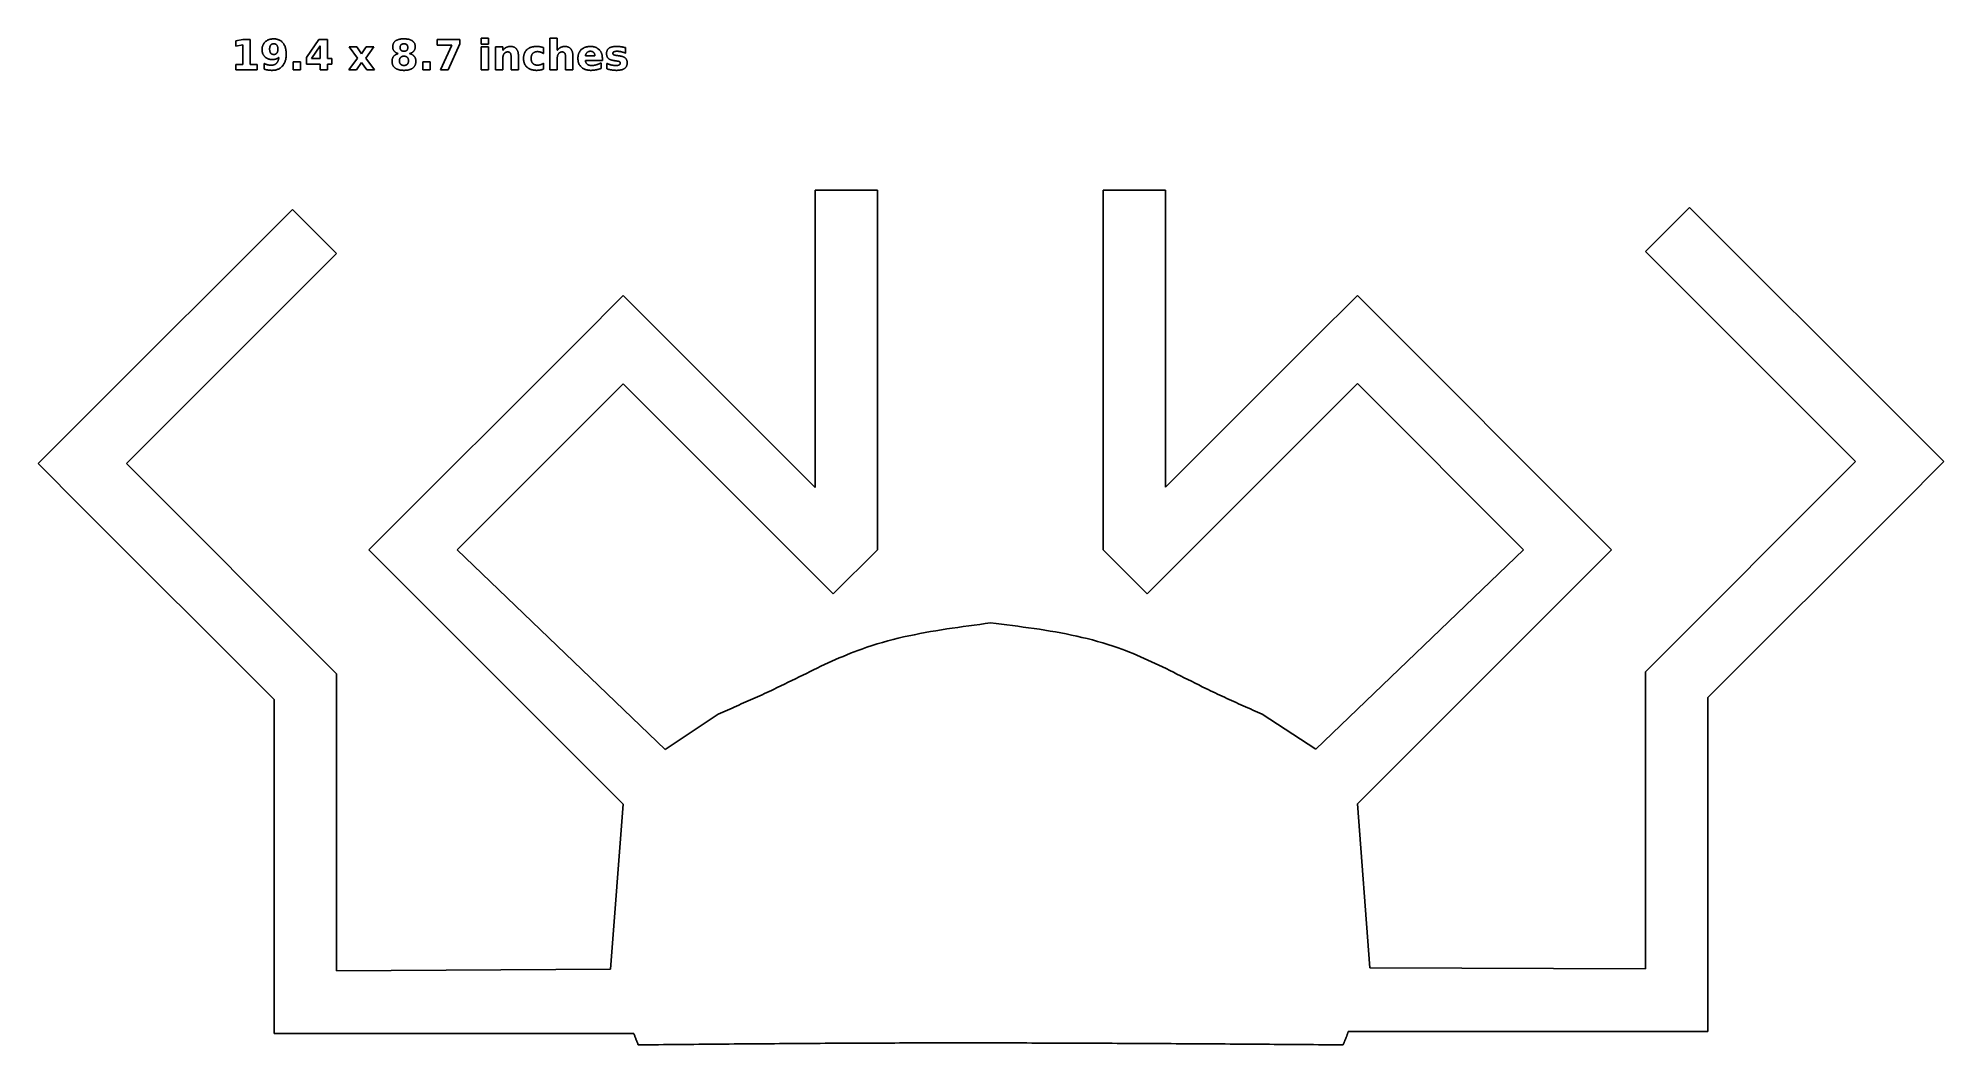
# Model space of a CAD drawing. Extents: x -1.6 to 17.8, y 0.4 to 10.6.
import ezdxf

# ---------------------------------------------------------------- set-up
doc = ezdxf.new("R2010")
doc.units = 0
doc.layers.add('Layer_1', color=7, linetype='CONTINUOUS')

msp = doc.modelspace()

# ---------------------------------------------------------------- linework, layer by layer
at = {"layer": 'Layer_1', "color": 7}
for p, q in [((0.425444, 10.609036), (0.497171, 10.623919)), ((0.425444, 10.554879), (0.425444, 10.609036)), ((0.497584, 10.569762), (0.425444, 10.554879)), ((0.497171, 10.623919), (0.572825, 10.623919)), ((0.497584, 10.370291), (0.497584, 10.569762)), ((0.572825, 10.623919), (0.572825, 10.370291)), ((0.812604, 10.47075), (0.812604, 10.47075)), ((1.14664, 10.439744), (1.27025, 10.623919)), ((1.283479, 10.558393), (1.19625, 10.429202)), ((1.27025, 10.623919), (1.35872, 10.623919)), ((1.27025, 10.623919), (1.27025, 10.623919)), ((1.283479, 10.429202), (1.283479, 10.558393)), ((1.283479, 10.558393), (1.283479, 10.558393)), ((1.35872, 10.623919), (1.35872, 10.429202)), ((1.663198, 10.43375), (1.579689, 10.546818)), ((1.579689, 10.546818), (1.65803, 10.546818)), ((1.65803, 10.546818), (1.705366, 10.478192)), ((1.705366, 10.478192), (1.753322, 10.546818)), ((1.831663, 10.546818), (1.748154, 10.434163)), ((1.753322, 10.546818), (1.831663, 10.546818)), ((2.07847, 10.479639), (2.07847, 10.479639)), ((2.097073, 10.541444), (2.097073, 10.541444)), ((2.473071, 10.623919), (2.705615, 10.623919)), ((2.473071, 10.565421), (2.473071, 10.623919)), ((2.473071, 10.623919), (2.473071, 10.623919)), ((2.621692, 10.565421), (2.473071, 10.565421)), ((2.507797, 10.315307), (2.621692, 10.565421)), ((2.705615, 10.579064), (2.585312, 10.315307)), ((2.705615, 10.623919), (2.705615, 10.579064)), ((2.921829, 10.636942), (2.99583, 10.636942)), ((2.921829, 10.576583), (2.921829, 10.636942)), ((2.921829, 10.636942), (2.921829, 10.636942)), ((2.99583, 10.576583), (2.921829, 10.576583)), ((2.921829, 10.546818), (2.99583, 10.546818)), ((2.921829, 10.315307), (2.921829, 10.546818)), ((2.921829, 10.546818), (2.921829, 10.546818)), ((2.99583, 10.636942), (2.99583, 10.576583)), ((2.99583, 10.546818), (2.99583, 10.315307)), ((3.06735, 10.315307), (3.06735, 10.546818)), ((3.06735, 10.546818), (3.14135, 10.546818)), ((3.14135, 10.546818), (3.14135, 10.512918)), ((3.556209, 10.539583), (3.556209, 10.479225)), ((3.556209, 10.539583), (3.556209, 10.539583)), ((3.620494, 10.315307), (3.620494, 10.636942)), ((3.620494, 10.636942), (3.694495, 10.636942)), ((3.694495, 10.636942), (3.694495, 10.512918)), ((4.39006, 10.539583), (4.39006, 10.483359)), ((4.39006, 10.539583), (4.39006, 10.539583)), ((0.427304, 10.370291), (0.497584, 10.370291)), ((0.427304, 10.315307), (0.427304, 10.370291)), ((0.427304, 10.370291), (0.427304, 10.370291)), ((0.643105, 10.315307), (0.427304, 10.315307)), ((0.572825, 10.370291), (0.643105, 10.370291)), ((0.643105, 10.370291), (0.643105, 10.315307)), ((0.714419, 10.322129), (0.714419, 10.37918)), ((0.714419, 10.322129), (0.714419, 10.322129)), ((1.009594, 10.395303), (1.084008, 10.395303)), ((1.009594, 10.315307), (1.009594, 10.395303)), ((1.009594, 10.395303), (1.009594, 10.395303)), ((1.084008, 10.315307), (1.009594, 10.315307)), ((1.084008, 10.395303), (1.084008, 10.315307)), ((1.14664, 10.371531), (1.14664, 10.439744)), ((1.283479, 10.371531), (1.14664, 10.371531)), ((1.19625, 10.429202), (1.283479, 10.429202)), ((1.283479, 10.315307), (1.283479, 10.371531)), ((1.35872, 10.315307), (1.283479, 10.315307)), ((1.35872, 10.429202), (1.402749, 10.429202)), ((1.402749, 10.371531), (1.35872, 10.371531)), ((1.35872, 10.371531), (1.35872, 10.315307)), ((1.402749, 10.429202), (1.402749, 10.371531)), ((1.575555, 10.315307), (1.663198, 10.43375)), ((1.653896, 10.315307), (1.575555, 10.315307)), ((1.705366, 10.388481), (1.653896, 10.315307)), ((1.663198, 10.43375), (1.663198, 10.43375)), ((1.757456, 10.315307), (1.705366, 10.388481)), ((1.748154, 10.434163), (1.835797, 10.315307)), ((1.835797, 10.315307), (1.757456, 10.315307)), ((2.136554, 10.453387), (2.136554, 10.453387)), ((2.326723, 10.395303), (2.401137, 10.395303)), ((2.326723, 10.315307), (2.326723, 10.395303)), ((2.326723, 10.395303), (2.326723, 10.395303)), ((2.401137, 10.315307), (2.326723, 10.315307)), ((2.401137, 10.395303), (2.401137, 10.315307)), ((2.585312, 10.315307), (2.507797, 10.315307)), ((2.99583, 10.315307), (2.921829, 10.315307)), ((3.14135, 10.315307), (3.06735, 10.315307)), ((3.14135, 10.429202), (3.14135, 10.315307)), ((3.225686, 10.338252), (3.225686, 10.423208)), ((3.225686, 10.315307), (3.225686, 10.338252)), ((3.3001, 10.315307), (3.225686, 10.315307)), ((3.3001, 10.456281), (3.3001, 10.315307)), ((3.3001, 10.456281), (3.3001, 10.456281)), ((3.556209, 10.382694), (3.556209, 10.322129)), ((3.694495, 10.315307), (3.620494, 10.315307)), ((3.694495, 10.429202), (3.694495, 10.315307)), ((3.778831, 10.338252), (3.778831, 10.422794)), ((3.778831, 10.315307), (3.778831, 10.338252)), ((3.853245, 10.315307), (3.778831, 10.315307)), ((3.853245, 10.456281), (3.853245, 10.315307)), ((3.853245, 10.456281), (3.853245, 10.456281)), ((4.153382, 10.410599), (3.980369, 10.410599)), ((3.981196, 10.456281), (4.077314, 10.456281)), ((4.077314, 10.456281), (4.077314, 10.456281)), ((4.142426, 10.386414), (4.142426, 10.329363)), ((4.153382, 10.431683), (4.153382, 10.410599)), ((4.153382, 10.431683), (4.153382, 10.431683)), ((4.199064, 10.323782), (4.199064, 10.380006)), ((4.297662, 10.404604), (4.28464, 10.406258)), ((4.296422, 10.461035), (4.309444, 10.459175))]:
    msp.add_line(p, q, dxfattribs=at)
at = {"layer": 'Layer_1', "color": 1}
for p, q in [((6.949121, 9.089841), (6.314941, 9.089841)), ((6.314941, 9.089841), (6.314941, 6.068591)), ((6.949121, 5.43441), (6.949121, 9.089841)), ((9.877985, 9.091816), (9.243824, 9.091816)), ((9.243824, 9.091816), (9.243824, 5.436385)), ((9.877985, 6.070546), (9.877985, 9.091816)), ((15.206325, 8.916635), (14.757908, 8.4682)), ((17.342682, 6.780277), (15.206325, 8.916635)), ((1.001875, 8.896164), (-1.134483, 6.759807)), ((1.450311, 8.447729), (1.001875, 8.896164)), ((-0.686048, 6.311371), (1.450311, 8.447729)), ((14.757908, 8.4682), (16.894267, 6.331842)), ((4.364328, 8.019184), (3.915911, 7.570768)), ((6.314941, 6.068591), (4.364328, 8.019184)), ((11.828598, 8.021178), (11.380164, 7.572743)), ((14.413372, 5.436385), (11.828598, 8.021178)), ((3.915911, 7.570768), (1.779554, 5.43441)), ((11.380164, 7.572743), (9.877985, 6.070546)), ((2.676406, 5.43441), (4.364347, 7.122334)), ((4.364347, 7.122334), (6.500686, 4.985994)), ((9.69224, 4.987969), (11.828579, 7.124308)), ((11.828579, 7.124308), (13.516521, 5.436385)), ((-1.134483, 6.759807), (-1.5829, 6.311371)), ((17.791118, 6.331842), (17.342682, 6.780277)), ((-1.5829, 6.311371), (-1.134483, 5.862955)), ((1.450311, 4.175014), (-0.686048, 6.311371)), ((16.894267, 6.331842), (14.757908, 4.195484)), ((17.342682, 5.883426), (17.791118, 6.331842)), ((-1.134483, 5.862955), (0.81613, 3.912341)), ((15.392069, 3.932812), (17.342682, 5.883426)), ((1.779554, 5.43441), (4.364328, 2.849636)), ((4.792609, 3.40631), (2.676406, 5.43441)), ((6.500686, 4.985994), (6.949121, 5.43441)), ((9.243824, 5.436385), (9.69224, 4.987969)), ((13.516521, 5.436385), (11.407247, 3.409467)), ((13.964955, 4.987969), (14.413372, 5.436385)), ((11.828598, 2.851611), (13.964955, 4.987969)), ((1.450311, 1.153762), (1.450311, 4.175014)), ((14.757908, 4.195484), (14.757908, 1.174233)), ((0.81613, 3.912341), (0.81613, 1.153762)), ((15.392069, 1.174233), (15.392069, 3.932812)), ((5.329314, 3.76549), (4.792609, 3.40631)), ((11.407247, 3.409467), (10.859894, 3.764193)), ((4.364328, 2.849636), (4.23517, 1.172436)), ((11.956826, 1.184102), (11.828598, 2.851611)), ((4.23517, 1.172436), (1.450311, 1.153762)), ((14.757908, 1.174233), (11.956826, 1.184102)), ((15.392069, 0.540054), (15.392069, 1.174233)), ((0.81613, 1.153762), (0.81613, 0.519583)), ((0.81613, 0.519583), (1.450311, 0.519583)), ((1.450311, 0.519583), (4.471561, 0.519583)), ((11.736639, 0.540054), (15.392069, 0.540054))]:
    msp.add_line(p, q, dxfattribs=at)
at = {"layer": 'Layer_1', "color": 7}
for points, knots in [([(0.714419, 10.37918), (0.7158, 10.378559), (0.718563, 10.377319), (0.722721, 10.375488), (0.726835, 10.373751), (0.730913, 10.372132), (0.734955, 10.370634), (0.738965, 10.369264), (0.742937, 10.368015), (0.746868, 10.366882), (0.75073, 10.365696), (0.754633, 10.36489), (0.758467, 10.364044), (0.762298, 10.363317), (0.766122, 10.362715), (0.769937, 10.362238), (0.773745, 10.36187), (0.777543, 10.361603), (0.781326, 10.361439), (0.786302, 10.361366), (0.792471, 10.361551), (0.79981, 10.362254), (0.806824, 10.363445), (0.813471, 10.36509), (0.819679, 10.367218), (0.825489, 10.369957), (0.830818, 10.373322), (0.835664, 10.377147), (0.840793, 10.380844), (0.844533, 10.386026), (0.848518, 10.390993), (0.85214, 10.396513), (0.855238, 10.402578), (0.857803, 10.409178), (0.859833, 10.41617), (0.861734, 10.424163), (0.861991, 10.430445), (0.866022, 10.442175), (0.860538, 10.437269), (0.857592, 10.435517), (0.854312, 10.433396), (0.851045, 10.431559), (0.847705, 10.429833), (0.844317, 10.428246), (0.840887, 10.426777), (0.837418, 10.425434), (0.833888, 10.424214), (0.830301, 10.423127), (0.826662, 10.422171), (0.822951, 10.42134), (0.819174, 10.420637), (0.815336, 10.420065), (0.811427, 10.41962), (0.807452, 10.419307), (0.803415, 10.419121), (0.797421, 10.419025), (0.789467, 10.419263), (0.779594, 10.420265), (0.770089, 10.421952), (0.76101, 10.424278), (0.752447, 10.427274), (0.744344, 10.431099), (0.736805, 10.435781), (0.729843, 10.441124), (0.722635, 10.446237), (0.717175, 10.453131), (0.711569, 10.459728), (0.706656, 10.466891), (0.702627, 10.474607), (0.699454, 10.482758), (0.696988, 10.491412), (0.695228, 10.500477), (0.69419, 10.509881), (0.693838, 10.51965), (0.69418, 10.529747), (0.695349, 10.540119), (0.697334, 10.550102), (0.700089, 10.559618), (0.70362, 10.56856), (0.708104, 10.577006), (0.713581, 10.584818), (0.719825, 10.591987), (0.725947, 10.599509), (0.734008, 10.605054), (0.741826, 10.610888), (0.750321, 10.616008), (0.759487, 10.620183), (0.769207, 10.623438), (0.779538, 10.625957), (0.79038, 10.627786), (0.801679, 10.628871), (0.813414, 10.629215), (0.825547, 10.628785), (0.838005, 10.627353), (0.849904, 10.624854), (0.861123, 10.621291), (0.871575, 10.616776), (0.881466, 10.611182), (0.890638, 10.60451), (0.899025, 10.596906), (0.906752, 10.588307), (0.913703, 10.578772), (0.919815, 10.568406), (0.925164, 10.557143), (0.92966, 10.54504), (0.933276, 10.532191), (0.936115, 10.51846), (0.938152, 10.503906), (0.939326, 10.488587), (0.93965, 10.473062), (0.939196, 10.457372), (0.93782, 10.44155), (0.935503, 10.42642), (0.932294, 10.412055), (0.928117, 10.398588), (0.922718, 10.385952), (0.916081, 10.374292), (0.908533, 10.363616), (0.901456, 10.35262), (0.891587, 10.344302), (0.882252, 10.335857), (0.871995, 10.328434), (0.860822, 10.322356), (0.848932, 10.317581), (0.83621, 10.313868), (0.822809, 10.311224), (0.808847, 10.309671), (0.797913, 10.309275), (0.790071, 10.309328), (0.785316, 10.309457), (0.780605, 10.309667), (0.77594, 10.309945), (0.771322, 10.310305), (0.76675, 10.310761), (0.762227, 10.311321), (0.757752, 10.311962), (0.753296, 10.312587), (0.748892, 10.31339), (0.744508, 10.314175), (0.740141, 10.315038), (0.735797, 10.315997), (0.731478, 10.317054), (0.727182, 10.318209), (0.722912, 10.319461), (0.718661, 10.320779), (0.715833, 10.321679), (0.714419, 10.322129)], [0, 0, 0, 0, 0.004543, 0.009086, 0.013629, 0.017939, 0.022249, 0.026559, 0.030649, 0.034741, 0.038833, 0.042761, 0.046688, 0.050613, 0.054456, 0.0583, 0.062145, 0.065932, 0.069718, 0.073504, 0.08086, 0.088221, 0.095604, 0.102183, 0.108743, 0.11526, 0.12141, 0.127594, 0.133812, 0.140217, 0.146598, 0.152954, 0.159968, 0.167016, 0.174074, 0.182137, 0.190188, 0.198242, 0.202069, 0.205894, 0.209716, 0.213466, 0.217217, 0.22097, 0.224691, 0.22841, 0.232129, 0.23589, 0.239652, 0.243415, 0.247295, 0.251175, 0.255054, 0.259094, 0.263135, 0.267176, 0.277078, 0.286988, 0.296922, 0.306011, 0.315077, 0.324094, 0.33284, 0.341629, 0.350459, 0.35917, 0.367838, 0.376463, 0.385155, 0.393896, 0.402654, 0.412119, 0.421564, 0.431007, 0.441422, 0.451843, 0.462288, 0.471919, 0.481527, 0.491076, 0.500544, 0.510062, 0.519632, 0.529446, 0.539214, 0.548934, 0.559124, 0.56937, 0.57964, 0.590996, 0.602327, 0.613665, 0.626193, 0.638718, 0.651239, 0.662607, 0.673976, 0.685334, 0.696627, 0.70793, 0.719235, 0.731252, 0.743268, 0.755282, 0.768614, 0.781949, 0.79529, 0.810649, 0.826003, 0.841356, 0.857213, 0.873072, 0.888969, 0.903098, 0.917193, 0.931208, 0.944241, 0.957337, 0.970493, 0.983171, 0.995777, 1.008311, 1.021033, 1.033839, 1.046677, 1.060738, 1.074764, 1.088777, 1.093534, 1.09829, 1.103046, 1.107679, 1.11231, 1.116941, 1.121461, 1.125981, 1.130503, 1.134957, 1.139411, 1.143864, 1.14831, 1.152757, 1.157202, 1.161653, 1.166105, 1.170556, 1.170556, 1.170556, 1.170556]), ([(0.812604, 10.47075), (0.814037, 10.47083), (0.816899, 10.470988), (0.821172, 10.471399), (0.825238, 10.47213), (0.829042, 10.473281), (0.832556, 10.474777), (0.835855, 10.476641), (0.838889, 10.47885), (0.84163, 10.481354), (0.844152, 10.484229), (0.846387, 10.487472), (0.848321, 10.491033), (0.850012, 10.494949), (0.851441, 10.499192), (0.852589, 10.503735), (0.853488, 10.508622), (0.854128, 10.513838), (0.854495, 10.519367), (0.854601, 10.524894), (0.854493, 10.530409), (0.854126, 10.5359), (0.853487, 10.541083), (0.85259, 10.545943), (0.851442, 10.550463), (0.850011, 10.554686), (0.848314, 10.558584), (0.846375, 10.562134), (0.844142, 10.565385), (0.84163, 10.568292), (0.838894, 10.57084), (0.835863, 10.57308), (0.83256, 10.574955), (0.829041, 10.576462), (0.825238, 10.577653), (0.82118, 10.578492), (0.816905, 10.57897), (0.812604, 10.579111), (0.808303, 10.57897), (0.804027, 10.578491), (0.799969, 10.577653), (0.796166, 10.576462), (0.792648, 10.574955), (0.789344, 10.57308), (0.786314, 10.57084), (0.783577, 10.568292), (0.781066, 10.565385), (0.778832, 10.562134), (0.776894, 10.558584), (0.775196, 10.554686), (0.773765, 10.550463), (0.772618, 10.545943), (0.771721, 10.541083), (0.771082, 10.5359), (0.770715, 10.530409), (0.770607, 10.524894), (0.770712, 10.519367), (0.771079, 10.513838), (0.77172, 10.508622), (0.772619, 10.503735), (0.773767, 10.499192), (0.775196, 10.494949), (0.776886, 10.491033), (0.778821, 10.487472), (0.781056, 10.484229), (0.783577, 10.481354), (0.786318, 10.47885), (0.789352, 10.476641), (0.792651, 10.474777), (0.796166, 10.473281), (0.799969, 10.47213), (0.804035, 10.471399), (0.808309, 10.470988), (0.81117, 10.47083), (0.812604, 10.47075)], [0, 0, 0, 0, 0.004307, 0.008597, 0.012873, 0.016677, 0.020493, 0.024311, 0.02802, 0.031726, 0.035427, 0.039468, 0.043515, 0.047566, 0.052251, 0.056931, 0.061611, 0.067148, 0.072686, 0.078227, 0.08373, 0.089229, 0.094728, 0.099388, 0.104047, 0.108707, 0.112747, 0.116786, 0.120823, 0.124555, 0.128289, 0.132018, 0.135836, 0.139658, 0.143479, 0.147773, 0.152068, 0.15637, 0.160673, 0.164968, 0.169261, 0.173083, 0.176905, 0.180722, 0.184452, 0.188185, 0.191917, 0.195954, 0.199993, 0.204034, 0.208694, 0.213353, 0.218013, 0.223512, 0.229011, 0.234514, 0.240055, 0.245592, 0.251129, 0.25581, 0.26049, 0.265174, 0.269226, 0.273273, 0.277313, 0.281014, 0.284721, 0.28843, 0.292248, 0.296064, 0.299867, 0.304144, 0.308434, 0.312741, 0.312741, 0.312741, 0.312741]), ([(2.07847, 10.479639), (2.076528, 10.480307), (2.072647, 10.481641), (2.06688, 10.48379), (2.061422, 10.486147), (2.05633, 10.4888), (2.051607, 10.491697), (2.047209, 10.494849), (2.04315, 10.498221), (2.039446, 10.501788), (2.03607, 10.505602), (2.033053, 10.509648), (2.030403, 10.513888), (2.028088, 10.518373), (2.02614, 10.523077), (2.024561, 10.527965), (2.023324, 10.53309), (2.022453, 10.538428), (2.021946, 10.543955), (2.021757, 10.550353), (2.022026, 10.557603), (2.02306, 10.56564), (2.024867, 10.573304), (2.027438, 10.580501), (2.030679, 10.587166), (2.034691, 10.593458), (2.039481, 10.599248), (2.044935, 10.604491), (2.051134, 10.609313), (2.05804, 10.613626), (2.065581, 10.617383), (2.073832, 10.62067), (2.082753, 10.623442), (2.092295, 10.625666), (2.102537, 10.627406), (2.113446, 10.628656), (2.124992, 10.629375), (2.136526, 10.629573), (2.14803, 10.629333), (2.159496, 10.628599), (2.170356, 10.627387), (2.18058, 10.625753), (2.190099, 10.623588), (2.198931, 10.62071), (2.207014, 10.617142), (2.214345, 10.613101), (2.221714, 10.609528), (2.227473, 10.604135), (2.233086, 10.599155), (2.238032, 10.593555), (2.242089, 10.587328), (2.245296, 10.580637), (2.247821, 10.573388), (2.249624, 10.565685), (2.250669, 10.55762), (2.250942, 10.55036), (2.250737, 10.543961), (2.250216, 10.538436), (2.249343, 10.533086), (2.248123, 10.527941), (2.246543, 10.523043), (2.244529, 10.518363), (2.242067, 10.513952), (2.239258, 10.509811), (2.236526, 10.505524), (2.232823, 10.501981), (2.229246, 10.498309), (2.225288, 10.494833), (2.220932, 10.491644), (2.216173, 10.488769), (2.21112, 10.486154), (2.205363, 10.483806), (2.200685, 10.481664), (2.190465, 10.479529), (2.201564, 10.477554), (2.206669, 10.475282), (2.213136, 10.472796), (2.218777, 10.46998), (2.224095, 10.466854), (2.228963, 10.463356), (2.233383, 10.459514), (2.237374, 10.455437), (2.241501, 10.451498), (2.244549, 10.44673), (2.24768, 10.442124), (2.250428, 10.437203), (2.252675, 10.431964), (2.254434, 10.426463), (2.255787, 10.420672), (2.25675, 10.414637), (2.257324, 10.408391), (2.257564, 10.40106), (2.257309, 10.392656), (2.256216, 10.383242), (2.254307, 10.374294), (2.251624, 10.365898), (2.248242, 10.358122), (2.244045, 10.350805), (2.239027, 10.344078), (2.233313, 10.337991), (2.226809, 10.332413), (2.219553, 10.327459), (2.211643, 10.323163), (2.202958, 10.3194), (2.193547, 10.316231), (2.183468, 10.313691), (2.172629, 10.311703), (2.161067, 10.310278), (2.148821, 10.309459), (2.13654, 10.30923), (2.124246, 10.309501), (2.11195, 10.310337), (2.10031, 10.311723), (2.089361, 10.313597), (2.079188, 10.316072), (2.069767, 10.319355), (2.061172, 10.323423), (2.053417, 10.328036), (2.045492, 10.332135), (2.039549, 10.338445), (2.033629, 10.344261), (2.028413, 10.350794), (2.024153, 10.358044), (2.020812, 10.365848), (2.018193, 10.37429), (2.016303, 10.383257), (2.015203, 10.392667), (2.014927, 10.401064), (2.015147, 10.408395), (2.015708, 10.414642), (2.016672, 10.420668), (2.018049, 10.426438), (2.019809, 10.431925), (2.021985, 10.437193), (2.024569, 10.442199), (2.027526, 10.446917), (2.030903, 10.451419), (2.034698, 10.455658), (2.038872, 10.459616), (2.043442, 10.463335), (2.048385, 10.466791), (2.053684, 10.469942), (2.059392, 10.4728), (2.065505, 10.475304), (2.071956, 10.477556), (2.076297, 10.478944), (2.07847, 10.479639)], [0, 0, 0, 0, 0.006161, 0.012312, 0.018456, 0.023986, 0.029523, 0.035064, 0.040204, 0.045341, 0.050475, 0.055468, 0.060464, 0.065459, 0.070591, 0.075723, 0.080852, 0.086392, 0.091936, 0.097489, 0.105585, 0.113675, 0.121761, 0.129158, 0.136558, 0.143949, 0.151492, 0.159045, 0.1666, 0.175014, 0.183427, 0.191843, 0.201633, 0.211422, 0.221216, 0.232783, 0.244347, 0.255907, 0.26738, 0.278858, 0.290364, 0.300149, 0.309908, 0.319619, 0.327971, 0.336358, 0.344774, 0.352344, 0.359857, 0.367315, 0.374669, 0.382083, 0.389518, 0.397656, 0.405771, 0.41388, 0.419424, 0.424967, 0.430518, 0.435671, 0.440816, 0.44594, 0.45093, 0.455939, 0.460966, 0.466109, 0.47124, 0.476358, 0.481884, 0.487427, 0.492973, 0.499126, 0.505275, 0.511428, 0.518252, 0.525072, 0.531898, 0.538049, 0.544198, 0.550326, 0.556022, 0.561733, 0.56746, 0.573054, 0.578628, 0.584182, 0.58993, 0.595703, 0.601483, 0.607756, 0.61402, 0.620289, 0.629752, 0.639216, 0.648682, 0.657153, 0.665619, 0.674075, 0.682401, 0.690737, 0.699071, 0.708056, 0.717044, 0.726034, 0.736418, 0.746801, 0.757188, 0.76946, 0.781728, 0.793992, 0.806298, 0.818608, 0.830952, 0.841448, 0.851915, 0.862324, 0.871326, 0.880371, 0.889452, 0.897825, 0.906139, 0.914392, 0.922806, 0.93129, 0.939802, 0.949285, 0.958739, 0.968191, 0.974463, 0.98073, 0.986996, 0.992752, 0.99851, 1.004267, 1.009829, 1.015392, 1.020951, 1.026693, 1.032439, 1.03819, 1.044355, 1.050517, 1.056668, 1.063489, 1.070319, 1.077161, 1.077161, 1.077161, 1.077161]), ([(2.097073, 10.541444), (2.097134, 10.540176), (2.097254, 10.537645), (2.097564, 10.53386), (2.098112, 10.530253), (2.098973, 10.52686), (2.100097, 10.523697), (2.101496, 10.520715), (2.103147, 10.517944), (2.105026, 10.515406), (2.107174, 10.513068), (2.109588, 10.510974), (2.112226, 10.509137), (2.115104, 10.507529), (2.118198, 10.506176), (2.121477, 10.505085), (2.124986, 10.504227), (2.128708, 10.503618), (2.132624, 10.503269), (2.136526, 10.503168), (2.1404, 10.503275), (2.144231, 10.503622), (2.147876, 10.504227), (2.151313, 10.505084), (2.154523, 10.506175), (2.157552, 10.50753), (2.160365, 10.509146), (2.162946, 10.510988), (2.165322, 10.513081), (2.167459, 10.515412), (2.169342, 10.517946), (2.170994, 10.520713), (2.172379, 10.523697), (2.173493, 10.526863), (2.174369, 10.530256), (2.174989, 10.533856), (2.175344, 10.537642), (2.17545, 10.541441), (2.175344, 10.545237), (2.174989, 10.549015), (2.174369, 10.552604), (2.173496, 10.555981), (2.172384, 10.559125), (2.170997, 10.56208), (2.169337, 10.56481), (2.167451, 10.567302), (2.165313, 10.569604), (2.162941, 10.571687), (2.160362, 10.573532), (2.157552, 10.57515), (2.154524, 10.576507), (2.151314, 10.577597), (2.147876, 10.578453), (2.144231, 10.579058), (2.1404, 10.579406), (2.136526, 10.579512), (2.132624, 10.579411), (2.128709, 10.579062), (2.124986, 10.578454), (2.121477, 10.577596), (2.118198, 10.576505), (2.115104, 10.575152), (2.112227, 10.573543), (2.109588, 10.571705), (2.107176, 10.569613), (2.105028, 10.56728), (2.10315, 10.564751), (2.101499, 10.561993), (2.1001, 10.559029), (2.098974, 10.555889), (2.098113, 10.552524), (2.097565, 10.548951), (2.097255, 10.545204), (2.097134, 10.542698), (2.097073, 10.541444)], [0, 0, 0, 0, 0.003806, 0.007602, 0.011389, 0.014735, 0.018089, 0.021445, 0.0246, 0.027752, 0.0309, 0.034106, 0.037317, 0.040529, 0.043981, 0.047432, 0.050883, 0.054809, 0.058736, 0.062666, 0.066513, 0.070356, 0.074198, 0.077585, 0.080972, 0.084357, 0.087522, 0.090688, 0.093854, 0.097005, 0.100157, 0.103308, 0.106657, 0.110009, 0.113361, 0.117159, 0.120957, 0.124759, 0.128553, 0.132343, 0.136134, 0.139466, 0.142797, 0.146123, 0.149241, 0.152363, 0.155485, 0.158651, 0.161817, 0.164981, 0.168365, 0.171752, 0.17514, 0.178982, 0.182825, 0.186671, 0.190602, 0.194529, 0.198455, 0.201906, 0.205357, 0.208808, 0.21202, 0.215231, 0.218438, 0.22158, 0.224725, 0.227874, 0.231209, 0.234541, 0.237865, 0.241614, 0.245371, 0.249139, 0.249139, 0.249139, 0.249139]), ([(3.14135, 10.512918), (3.142582, 10.514317), (3.145046, 10.517116), (3.14881, 10.521252), (3.152609, 10.525158), (3.156485, 10.528782), (3.16043, 10.532107), (3.16447, 10.535125), (3.168587, 10.537833), (3.172738, 10.540265), (3.176811, 10.542775), (3.181185, 10.544606), (3.185473, 10.546493), (3.189883, 10.548138), (3.194412, 10.549488), (3.19904, 10.550553), (3.203782, 10.551368), (3.208616, 10.551951), (3.213529, 10.552304), (3.219559, 10.552463), (3.226702, 10.552246), (3.234923, 10.55136), (3.242751, 10.549845), (3.250124, 10.54776), (3.256948, 10.545088), (3.263285, 10.54166), (3.269009, 10.53745), (3.27413, 10.53268), (3.279601, 10.52796), (3.283362, 10.521635), (3.287456, 10.515495), (3.291082, 10.508709), (3.294039, 10.501279), (3.296289, 10.493274), (3.297956, 10.484663), (3.299052, 10.47552), (3.299701, 10.465903), (3.299967, 10.459488), (3.3001, 10.456281)], [0, 0, 0, 0, 0.005593, 0.011184, 0.016776, 0.021936, 0.027095, 0.032248, 0.037055, 0.041867, 0.046685, 0.051379, 0.056066, 0.060745, 0.065485, 0.070233, 0.074985, 0.079911, 0.084835, 0.089757, 0.098002, 0.106255, 0.114537, 0.121889, 0.129214, 0.13648, 0.14344, 0.150452, 0.15751, 0.164935, 0.172329, 0.179691, 0.187959, 0.196272, 0.204599, 0.214247, 0.223878, 0.233508, 0.233508, 0.233508, 0.233508]), ([(3.225686, 10.423208), (3.225679, 10.425198), (3.225664, 10.42918), (3.225617, 10.435151), (3.225541, 10.440664), (3.225431, 10.445718), (3.225279, 10.450312), (3.22508, 10.454448), (3.224844, 10.458124), (3.224582, 10.46134), (3.224283, 10.464254), (3.223959, 10.466864), (3.223615, 10.46917), (3.223222, 10.471333), (3.22278, 10.47335), (3.222286, 10.475216), (3.221725, 10.476935), (3.221106, 10.478503), (3.220448, 10.479923), (3.219663, 10.481381), (3.21873, 10.482859), (3.217644, 10.484345), (3.216474, 10.485751), (3.215232, 10.48708), (3.213923, 10.488325), (3.212531, 10.48949), (3.211057, 10.490566), (3.209512, 10.491558), (3.207899, 10.492476), (3.206228, 10.493328), (3.204497, 10.494099), (3.202711, 10.494775), (3.20087, 10.495341), (3.198982, 10.495799), (3.197038, 10.496153), (3.195044, 10.4964), (3.193005, 10.496547), (3.190029, 10.496626), (3.186117, 10.496483), (3.181313, 10.49583), (3.176702, 10.494703), (3.172342, 10.493111), (3.168273, 10.491107), (3.164399, 10.488634), (3.160796, 10.485684), (3.157489, 10.482318), (3.154442, 10.478545), (3.151682, 10.474398), (3.149238, 10.46991), (3.14709, 10.465058), (3.145271, 10.459863), (3.143813, 10.454355), (3.142705, 10.448482), (3.141993, 10.442266), (3.141588, 10.43574), (3.14143, 10.431383), (3.14135, 10.429202)], [0, 0, 0, 0, 0.005972, 0.011944, 0.017915, 0.022512, 0.027108, 0.031705, 0.034932, 0.038159, 0.041386, 0.043717, 0.046049, 0.048381, 0.050311, 0.052241, 0.054169, 0.055733, 0.057297, 0.05886, 0.060698, 0.062536, 0.064376, 0.066183, 0.067989, 0.069793, 0.071626, 0.073461, 0.075297, 0.077192, 0.079086, 0.080978, 0.082919, 0.08486, 0.086801, 0.088843, 0.090887, 0.092932, 0.097771, 0.102612, 0.107452, 0.111982, 0.116511, 0.121034, 0.125739, 0.13045, 0.135164, 0.140269, 0.145372, 0.150476, 0.156171, 0.161866, 0.167556, 0.174086, 0.180621, 0.187166, 0.187166, 0.187166, 0.187166]), ([(3.556209, 10.322129), (3.55492, 10.321679), (3.552343, 10.32078), (3.548467, 10.319463), (3.544578, 10.318211), (3.540668, 10.317056), (3.536739, 10.315999), (3.53279, 10.31504), (3.528823, 10.314176), (3.524845, 10.31339), (3.520883, 10.312597), (3.51691, 10.311964), (3.512956, 10.311326), (3.508995, 10.310767), (3.505026, 10.310308), (3.501051, 10.309945), (3.497069, 10.309667), (3.493082, 10.309469), (3.489093, 10.309348), (3.482113, 10.309265), (3.472135, 10.309534), (3.459198, 10.310692), (3.446836, 10.312644), (3.435113, 10.315313), (3.424141, 10.31877), (3.413863, 10.323239), (3.404404, 10.32874), (3.395769, 10.334996), (3.386819, 10.340893), (3.380125, 10.349151), (3.373269, 10.35698), (3.36724, 10.365602), (3.362315, 10.375011), (3.358461, 10.385048), (3.355462, 10.395798), (3.353306, 10.407134), (3.352039, 10.418972), (3.351646, 10.430853), (3.352038, 10.442732), (3.353305, 10.454562), (3.355461, 10.465887), (3.358459, 10.47662), (3.362313, 10.486635), (3.367237, 10.496017), (3.373269, 10.504603), (3.380121, 10.512399), (3.386843, 10.52061), (3.395763, 10.526553), (3.4044, 10.532844), (3.413857, 10.53838), (3.424136, 10.542878), (3.435109, 10.546359), (3.446834, 10.549046), (3.459196, 10.55101), (3.472134, 10.552177), (3.482122, 10.552445), (3.489123, 10.552365), (3.493144, 10.552243), (3.497151, 10.552045), (3.501143, 10.551768), (3.505118, 10.551405), (3.509077, 10.550946), (3.513018, 10.550387), (3.516941, 10.549748), (3.520883, 10.549115), (3.524814, 10.54832), (3.528761, 10.547534), (3.532708, 10.546669), (3.536646, 10.545709), (3.540575, 10.544652), (3.544495, 10.543497), (3.548405, 10.542247), (3.552312, 10.54093), (3.55491, 10.540032), (3.556209, 10.539583)], [0, 0, 0, 0, 0.004095, 0.008189, 0.012282, 0.01635, 0.020418, 0.024486, 0.028541, 0.032596, 0.036652, 0.040659, 0.044664, 0.048669, 0.052659, 0.05665, 0.060642, 0.064633, 0.068624, 0.072615, 0.085575, 0.098547, 0.111556, 0.123089, 0.134588, 0.146016, 0.156642, 0.167323, 0.178057, 0.188541, 0.198965, 0.209327, 0.220001, 0.230747, 0.241523, 0.25344, 0.265325, 0.277204, 0.289075, 0.300953, 0.312862, 0.323618, 0.334343, 0.344994, 0.355326, 0.365721, 0.376176, 0.386931, 0.397634, 0.408281, 0.419717, 0.431224, 0.442764, 0.455774, 0.468747, 0.481708, 0.485729, 0.489751, 0.493773, 0.497764, 0.501756, 0.505746, 0.50972, 0.513695, 0.517671, 0.521697, 0.525723, 0.529748, 0.533815, 0.537883, 0.541951, 0.546074, 0.550197, 0.554321, 0.554321, 0.554321, 0.554321]), ([(3.556209, 10.479225), (3.555102, 10.479946), (3.552888, 10.481388), (3.54954, 10.483508), (3.546191, 10.485509), (3.542821, 10.487355), (3.539442, 10.489053), (3.536051, 10.490615), (3.532657, 10.492048), (3.529264, 10.493352), (3.525865, 10.494529), (3.522463, 10.495578), (3.519062, 10.496499), (3.515626, 10.497299), (3.512159, 10.497975), (3.508665, 10.498525), (3.505137, 10.498954), (3.501579, 10.49926), (3.497994, 10.499442), (3.493457, 10.499518), (3.48797, 10.499354), (3.481564, 10.498712), (3.475448, 10.497597), (3.469669, 10.496016), (3.464263, 10.494009), (3.459145, 10.49152), (3.454376, 10.488554), (3.44999, 10.485169), (3.445961, 10.481353), (3.442341, 10.477137), (3.439155, 10.472579), (3.436362, 10.467624), (3.434019, 10.462302), (3.432134, 10.456668), (3.430652, 10.450645), (3.429599, 10.444268), (3.428993, 10.437573), (3.428816, 10.430855), (3.429012, 10.424137), (3.429625, 10.417437), (3.430662, 10.411037), (3.432092, 10.40497), (3.433947, 10.399297), (3.436342, 10.393986), (3.439285, 10.389106), (3.442635, 10.384664), (3.445798, 10.380021), (3.45026, 10.376652), (3.454487, 10.373153), (3.459143, 10.370078), (3.46422, 10.367569), (3.469643, 10.365615), (3.475449, 10.364101), (3.481575, 10.363013), (3.487979, 10.362372), (3.493529, 10.362194), (3.4982, 10.362266), (3.501992, 10.362457), (3.505743, 10.362779), (3.509447, 10.363226), (3.513102, 10.363798), (3.516715, 10.3645), (3.520282, 10.365333), (3.523798, 10.366292), (3.52728, 10.367377), (3.530723, 10.368587), (3.534125, 10.36992), (3.537473, 10.371372), (3.540763, 10.372941), (3.543984, 10.374636), (3.547138, 10.376473), (3.550209, 10.378462), (3.553225, 10.380554), (3.555214, 10.38198), (3.556209, 10.382693)], [0, 0, 0, 0, 0.003964, 0.007926, 0.011887, 0.015667, 0.019449, 0.023231, 0.026865, 0.030499, 0.034133, 0.037655, 0.041178, 0.044701, 0.048237, 0.051773, 0.055308, 0.058896, 0.062484, 0.066075, 0.072507, 0.07894, 0.085373, 0.091133, 0.096892, 0.102648, 0.108177, 0.11371, 0.119243, 0.124796, 0.13035, 0.135901, 0.141832, 0.147767, 0.153704, 0.160421, 0.167137, 0.173853, 0.180571, 0.187288, 0.194023, 0.200006, 0.205972, 0.211902, 0.217446, 0.223019, 0.228621, 0.234149, 0.239646, 0.245112, 0.250835, 0.256596, 0.262373, 0.268817, 0.275243, 0.281665, 0.285461, 0.289257, 0.293053, 0.296752, 0.30045, 0.304148, 0.307791, 0.311435, 0.315078, 0.31873, 0.322383, 0.326036, 0.329676, 0.333316, 0.336953, 0.34062, 0.34429, 0.347963, 0.347963, 0.347963, 0.347963]), ([(3.694495, 10.512918), (3.695727, 10.514317), (3.69819, 10.517116), (3.701955, 10.521252), (3.705754, 10.525158), (3.70963, 10.528782), (3.713575, 10.532107), (3.717615, 10.535125), (3.721732, 10.537833), (3.725882, 10.540265), (3.729955, 10.542775), (3.73433, 10.544606), (3.738618, 10.546493), (3.743027, 10.548138), (3.747556, 10.549488), (3.752185, 10.550553), (3.756926, 10.551368), (3.76176, 10.551951), (3.766673, 10.552304), (3.772703, 10.552463), (3.779847, 10.552246), (3.788068, 10.55136), (3.795895, 10.549845), (3.803268, 10.54776), (3.810093, 10.545088), (3.81643, 10.54166), (3.822153, 10.53745), (3.827274, 10.53268), (3.832745, 10.52796), (3.836506, 10.521635), (3.8406, 10.515495), (3.844227, 10.508709), (3.847184, 10.501279), (3.849434, 10.493274), (3.8511, 10.484663), (3.852197, 10.47552), (3.852846, 10.465903), (3.853112, 10.459488), (3.853245, 10.456281)], [0, 0, 0, 0, 0.005593, 0.011184, 0.016776, 0.021936, 0.027095, 0.032248, 0.037055, 0.041867, 0.046685, 0.051379, 0.056065, 0.060745, 0.065485, 0.070233, 0.074985, 0.079911, 0.084835, 0.089757, 0.098002, 0.106255, 0.114537, 0.121889, 0.129214, 0.13648, 0.14344, 0.150451, 0.15751, 0.164935, 0.172329, 0.179691, 0.187959, 0.196272, 0.204599, 0.214247, 0.223877, 0.233508, 0.233508, 0.233508, 0.233508]), ([(3.778831, 10.422794), (3.778823, 10.424811), (3.778808, 10.428843), (3.778761, 10.434891), (3.778686, 10.44047), (3.778576, 10.44558), (3.778424, 10.45022), (3.778225, 10.454391), (3.777989, 10.458093), (3.777727, 10.461325), (3.777428, 10.464249), (3.777104, 10.466864), (3.77676, 10.46917), (3.776366, 10.471333), (3.775925, 10.47335), (3.77543, 10.475216), (3.77487, 10.476935), (3.77425, 10.478503), (3.773592, 10.479923), (3.772807, 10.481381), (3.771875, 10.482859), (3.770789, 10.484345), (3.769618, 10.485751), (3.768377, 10.48708), (3.767067, 10.488325), (3.765675, 10.48949), (3.764201, 10.490566), (3.762656, 10.491558), (3.761044, 10.492476), (3.759372, 10.493328), (3.757642, 10.494099), (3.755855, 10.494775), (3.754014, 10.495341), (3.752127, 10.495799), (3.750183, 10.496153), (3.748188, 10.4964), (3.746149, 10.496547), (3.743174, 10.496626), (3.739262, 10.496483), (3.734458, 10.49583), (3.729847, 10.494703), (3.725486, 10.493111), (3.721417, 10.491107), (3.717544, 10.488634), (3.71394, 10.485684), (3.710633, 10.482318), (3.707586, 10.478545), (3.704826, 10.474398), (3.702383, 10.46991), (3.700235, 10.465058), (3.698416, 10.459863), (3.696957, 10.454355), (3.695849, 10.448482), (3.695139, 10.442266), (3.694733, 10.43574), (3.694574, 10.431383), (3.694495, 10.429202)], [0, 0, 0, 0, 0.006048, 0.012097, 0.018145, 0.022787, 0.02743, 0.032072, 0.035315, 0.038557, 0.041799, 0.044131, 0.046462, 0.048794, 0.050725, 0.052654, 0.054583, 0.056146, 0.05771, 0.059273, 0.061111, 0.06295, 0.06479, 0.066597, 0.068402, 0.070206, 0.072039, 0.073874, 0.07571, 0.077605, 0.079499, 0.081392, 0.083332, 0.085273, 0.087214, 0.089257, 0.0913, 0.093345, 0.098184, 0.103025, 0.107865, 0.112395, 0.116924, 0.121447, 0.126152, 0.130863, 0.135578, 0.140683, 0.145785, 0.150889, 0.156585, 0.16228, 0.167969, 0.174499, 0.181035, 0.18758, 0.18758, 0.18758, 0.18758]), ([(4.142426, 10.329363), (4.140489, 10.328668), (4.136615, 10.327276), (4.130789, 10.325232), (4.124967, 10.323289), (4.119137, 10.321489), (4.113302, 10.319833), (4.107459, 10.318324), (4.101612, 10.316957), (4.09577, 10.31571), (4.089952, 10.314436), (4.084099, 10.313456), (4.078272, 10.312457), (4.072442, 10.311586), (4.066606, 10.310872), (4.06077, 10.310305), (4.054931, 10.309868), (4.049092, 10.309549), (4.043257, 10.309353), (4.035038, 10.309265), (4.024432, 10.309556), (4.011472, 10.310698), (3.999102, 10.312619), (3.987384, 10.31526), (3.976434, 10.318693), (3.966195, 10.32314), (3.956791, 10.328612), (3.948229, 10.334832), (3.939334, 10.340674), (3.93277, 10.348932), (3.926026, 10.356738), (3.920094, 10.365353), (3.915255, 10.374768), (3.911475, 10.384829), (3.908538, 10.395615), (3.906419, 10.407003), (3.905174, 10.418908), (3.904794, 10.430797), (3.905179, 10.442626), (3.906402, 10.454354), (3.908479, 10.465595), (3.911365, 10.476268), (3.915081, 10.486255), (3.919833, 10.495633), (3.925653, 10.504254), (3.932274, 10.512113), (3.938711, 10.520372), (3.947367, 10.526382), (3.955709, 10.532706), (3.964836, 10.538262), (3.974745, 10.542782), (3.985304, 10.546295), (3.996574, 10.549018), (4.008443, 10.551013), (4.020847, 10.552196), (4.032938, 10.552524), (4.044676, 10.552113), (4.056027, 10.550945), (4.066941, 10.548965), (4.077339, 10.546186), (4.08711, 10.542596), (4.096329, 10.538015), (4.104862, 10.532414), (4.112705, 10.526039), (4.12086, 10.51986), (4.127006, 10.511664), (4.133379, 10.503765), (4.138998, 10.495174), (4.143631, 10.485902), (4.147251, 10.476068), (4.149971, 10.465592), (4.151719, 10.454579), (4.152744, 10.443146), (4.153169, 10.435506), (4.153382, 10.431683)], [0, 0, 0, 0, 0.006175, 0.012349, 0.018522, 0.024587, 0.030652, 0.036716, 0.04269, 0.048664, 0.054639, 0.060552, 0.066464, 0.072375, 0.078236, 0.0841, 0.089964, 0.095802, 0.10164, 0.107477, 0.120459, 0.133452, 0.146481, 0.157986, 0.169457, 0.180857, 0.191404, 0.202007, 0.212662, 0.223056, 0.23339, 0.243662, 0.25433, 0.265072, 0.275845, 0.287829, 0.299779, 0.311722, 0.323487, 0.33526, 0.347063, 0.357742, 0.368392, 0.378973, 0.389207, 0.399499, 0.409848, 0.420386, 0.430871, 0.4413, 0.452353, 0.463475, 0.47463, 0.487107, 0.499548, 0.511981, 0.523368, 0.534762, 0.546182, 0.556609, 0.567013, 0.577358, 0.587427, 0.597547, 0.607718, 0.617921, 0.628082, 0.638206, 0.648635, 0.659111, 0.669586, 0.681055, 0.692522, 0.704009, 0.704009, 0.704009, 0.704009]), ([(4.077314, 10.456281), (4.077233, 10.457749), (4.077072, 10.460683), (4.076685, 10.465075), (4.076026, 10.469309), (4.075001, 10.473342), (4.073635, 10.477136), (4.071887, 10.480719), (4.069766, 10.484047), (4.067364, 10.487123), (4.065041, 10.490279), (4.06203, 10.492756), (4.059121, 10.495272), (4.055969, 10.497483), (4.05257, 10.499298), (4.048981, 10.500728), (4.045169, 10.501838), (4.041175, 10.502623), (4.037033, 10.503085), (4.032756, 10.503251), (4.028361, 10.503133), (4.023869, 10.502691), (4.019551, 10.50193), (4.01543, 10.500868), (4.01153, 10.499522), (4.0078, 10.497858), (4.004279, 10.495872), (4.000983, 10.493602), (3.997891, 10.491043), (3.995025, 10.488214), (3.992407, 10.485138), (3.990009, 10.48178), (3.987866, 10.478151), (3.986005, 10.474276), (3.984412, 10.47011), (3.983137, 10.465665), (3.982097, 10.46099), (3.981496, 10.457852), (3.981196, 10.456281)], [0, 0, 0, 0, 0.004411, 0.008816, 0.013221, 0.017251, 0.021282, 0.025295, 0.029187, 0.033093, 0.037014, 0.040883, 0.044732, 0.048562, 0.052402, 0.056264, 0.060131, 0.064298, 0.068459, 0.07262, 0.07713, 0.081639, 0.086149, 0.090272, 0.094393, 0.098512, 0.102506, 0.106503, 0.110501, 0.114535, 0.118568, 0.122603, 0.126899, 0.131195, 0.135484, 0.140265, 0.145052, 0.14985, 0.14985, 0.14985, 0.14985]), ([(4.28464, 10.406258), (4.281326, 10.406753), (4.274701, 10.407742), (4.264797, 10.409415), (4.255596, 10.411338), (4.247131, 10.413574), (4.239409, 10.416088), (4.232379, 10.41891), (4.226059, 10.421967), (4.220492, 10.425248), (4.215496, 10.428954), (4.211162, 10.433071), (4.207465, 10.437463), (4.204211, 10.442337), (4.20149, 10.447662), (4.199311, 10.453354), (4.197592, 10.459513), (4.196371, 10.466095), (4.195674, 10.473057), (4.195473, 10.480239), (4.195735, 10.487609), (4.196611, 10.495118), (4.198155, 10.502234), (4.200362, 10.508878), (4.203153, 10.514992), (4.206625, 10.520716), (4.210779, 10.52593), (4.215495, 10.530599), (4.220901, 10.534878), (4.226973, 10.538658), (4.233629, 10.541909), (4.240981, 10.544752), (4.248988, 10.547157), (4.257609, 10.549083), (4.266912, 10.550588), (4.276873, 10.55167), (4.287467, 10.55229), (4.296082, 10.552429), (4.302702, 10.552368), (4.307327, 10.552254), (4.312003, 10.552064), (4.316731, 10.551796), (4.321509, 10.551449), (4.326338, 10.551027), (4.331219, 10.550529), (4.33615, 10.549954), (4.341156, 10.549299), (4.346235, 10.54856), (4.351388, 10.547738), (4.356638, 10.546832), (4.361987, 10.545843), (4.367431, 10.544764), (4.37297, 10.543591), (4.378604, 10.542317), (4.384335, 10.540964), (4.388151, 10.540043), (4.39006, 10.539583)], [0, 0, 0, 0, 0.010052, 0.020094, 0.03013, 0.038238, 0.046351, 0.054478, 0.060943, 0.067397, 0.073835, 0.079558, 0.085291, 0.091022, 0.097104, 0.10319, 0.109278, 0.116262, 0.123247, 0.130245, 0.137804, 0.145352, 0.152895, 0.159605, 0.166317, 0.173019, 0.179636, 0.186263, 0.192887, 0.200279, 0.207675, 0.215077, 0.223906, 0.23273, 0.241557, 0.252166, 0.262774, 0.273381, 0.278008, 0.282634, 0.287259, 0.292049, 0.296839, 0.301629, 0.306593, 0.311557, 0.316521, 0.321738, 0.326955, 0.332173, 0.337723, 0.343272, 0.348822, 0.35471, 0.360599, 0.366488, 0.366488, 0.366488, 0.366488]), ([(4.39006, 10.483359), (4.388327, 10.484053), (4.384862, 10.485442), (4.379648, 10.487483), (4.374478, 10.489415), (4.369339, 10.491202), (4.364239, 10.492854), (4.359175, 10.494379), (4.354154, 10.495787), (4.349178, 10.497077), (4.34425, 10.498243), (4.339372, 10.499286), (4.334548, 10.500207), (4.329783, 10.501004), (4.325078, 10.50168), (4.320438, 10.502235), (4.315856, 10.502666), (4.311334, 10.502972), (4.306877, 10.503157), (4.302472, 10.503222), (4.298123, 10.50317), (4.293833, 10.502983), (4.289801, 10.502656), (4.286032, 10.502204), (4.282534, 10.501624), (4.279289, 10.5009), (4.276308, 10.500048), (4.273597, 10.499071), (4.271142, 10.497947), (4.268955, 10.496701), (4.267052, 10.495352), (4.265378, 10.493824), (4.263975, 10.492129), (4.262839, 10.490323), (4.26193, 10.488344), (4.261296, 10.486213), (4.260934, 10.483974), (4.260836, 10.481843), (4.26093, 10.47985), (4.2612, 10.478015), (4.261671, 10.476259), (4.262351, 10.47461), (4.263208, 10.473084), (4.264265, 10.471637), (4.265522, 10.470301), (4.266954, 10.469093), (4.268649, 10.467939), (4.270613, 10.466884), (4.27283, 10.465946), (4.275354, 10.465067), (4.27817, 10.46423), (4.281276, 10.463459), (4.284685, 10.462752), (4.288396, 10.462122), (4.292405, 10.461552), (4.295083, 10.461207), (4.296422, 10.461035)], [0, 0, 0, 0, 0.0056, 0.011199, 0.016797, 0.022157, 0.027518, 0.03288, 0.038021, 0.043161, 0.048302, 0.053212, 0.058123, 0.063034, 0.067707, 0.07238, 0.077052, 0.081513, 0.085973, 0.090434, 0.094727, 0.09902, 0.103314, 0.10686, 0.110404, 0.113949, 0.116826, 0.119703, 0.122583, 0.124915, 0.127244, 0.129567, 0.131694, 0.133824, 0.135951, 0.138208, 0.140471, 0.14274, 0.144597, 0.146447, 0.148293, 0.150036, 0.151784, 0.153532, 0.155401, 0.157272, 0.159141, 0.161543, 0.163947, 0.166355, 0.169559, 0.172757, 0.175953, 0.18, 0.184049, 0.1881, 0.1881, 0.1881, 0.1881]), ([(2.136554, 10.453387), (2.135017, 10.453314), (2.131947, 10.453169), (2.127356, 10.452796), (2.122983, 10.452136), (2.118869, 10.451102), (2.115036, 10.449749), (2.111426, 10.448064), (2.108075, 10.446071), (2.105008, 10.443807), (2.102186, 10.441235), (2.099655, 10.438366), (2.09743, 10.435245), (2.095477, 10.431835), (2.09384, 10.428158), (2.092523, 10.424254), (2.091488, 10.420069), (2.090756, 10.415627), (2.090335, 10.410951), (2.09021, 10.406258), (2.090334, 10.401564), (2.090755, 10.396889), (2.091488, 10.392447), (2.092524, 10.388263), (2.093842, 10.38436), (2.095478, 10.380682), (2.097425, 10.377268), (2.099648, 10.374144), (2.10218, 10.371285), (2.105007, 10.368738), (2.108076, 10.366514), (2.11143, 10.364565), (2.115044, 10.362928), (2.118879, 10.36161), (2.122989, 10.360573), (2.127352, 10.359839), (2.131944, 10.359418), (2.136539, 10.359294), (2.141118, 10.35942), (2.145664, 10.35984), (2.149982, 10.360572), (2.154048, 10.361609), (2.157836, 10.362927), (2.161405, 10.364566), (2.164713, 10.366516), (2.167735, 10.368742), (2.170518, 10.371289), (2.173008, 10.374149), (2.175191, 10.377273), (2.177102, 10.380687), (2.17871, 10.384364), (2.180004, 10.388267), (2.181021, 10.392449), (2.181741, 10.39689), (2.182154, 10.401566), (2.182277, 10.406268), (2.182156, 10.41098), (2.181742, 10.415686), (2.181023, 10.420149), (2.18001, 10.424344), (2.17872, 10.428249), (2.177109, 10.431915), (2.175184, 10.4353), (2.172995, 10.438388), (2.170504, 10.441235), (2.16773, 10.4438), (2.164711, 10.446067), (2.161409, 10.448064), (2.157845, 10.449751), (2.154058, 10.451103), (2.149988, 10.452136), (2.14566, 10.452796), (2.141115, 10.453169), (2.138076, 10.453314), (2.136554, 10.453387)], [0, 0, 0, 0, 0.004616, 0.009219, 0.013814, 0.017866, 0.021927, 0.025989, 0.029798, 0.033604, 0.037407, 0.041232, 0.04506, 0.048887, 0.053, 0.057115, 0.06123, 0.065919, 0.070608, 0.075303, 0.079997, 0.084686, 0.089375, 0.093489, 0.097604, 0.101718, 0.105546, 0.109375, 0.1132, 0.116981, 0.120766, 0.12455, 0.128599, 0.132649, 0.136698, 0.141303, 0.145909, 0.15052, 0.155085, 0.159645, 0.164204, 0.16821, 0.172217, 0.176223, 0.17997, 0.183718, 0.187463, 0.191265, 0.195071, 0.198877, 0.202984, 0.207091, 0.211197, 0.215885, 0.220573, 0.225267, 0.22999, 0.234708, 0.239428, 0.243536, 0.247644, 0.251749, 0.255527, 0.259308, 0.263086, 0.266854, 0.270622, 0.274393, 0.278412, 0.28243, 0.286439, 0.290989, 0.295546, 0.300116, 0.300116, 0.300116, 0.300116]), ([(3.980369, 10.410599), (3.980643, 10.408808), (3.981191, 10.40523), (3.982194, 10.399899), (3.983515, 10.394844), (3.985256, 10.390124), (3.987348, 10.38576), (3.989813, 10.381685), (3.992617, 10.377938), (3.995714, 10.374542), (3.999166, 10.371438), (4.00296, 10.368679), (4.007044, 10.366273), (4.011473, 10.364167), (4.016219, 10.362394), (4.021247, 10.360966), (4.026611, 10.35985), (4.03229, 10.359063), (4.038258, 10.35861), (4.043993, 10.358472), (4.049478, 10.358562), (4.05471, 10.35882), (4.059972, 10.359246), (4.065261, 10.359827), (4.07057, 10.360578), (4.075905, 10.36152), (4.081257, 10.362663), (4.086624, 10.363987), (4.092103, 10.36527), (4.097524, 10.367091), (4.103055, 10.368854), (4.108621, 10.3708), (4.11421, 10.372943), (4.119814, 10.375294), (4.125441, 10.377842), (4.131086, 10.380583), (4.136769, 10.383473), (4.140541, 10.385434), (4.142426, 10.386414)], [0, 0, 0, 0, 0.005436, 0.010857, 0.016267, 0.021091, 0.025926, 0.030764, 0.035356, 0.039945, 0.044529, 0.049259, 0.053994, 0.05873, 0.063952, 0.069174, 0.074396, 0.080377, 0.086359, 0.092342, 0.09758, 0.102816, 0.108053, 0.113415, 0.118777, 0.124136, 0.129663, 0.135192, 0.140723, 0.14653, 0.152336, 0.158141, 0.164215, 0.170292, 0.176368, 0.182743, 0.189118, 0.195494, 0.195494, 0.195494, 0.195494]), ([(4.309444, 10.459175), (4.313215, 10.458619), (4.320753, 10.45751), (4.332027, 10.455653), (4.342404, 10.453578), (4.35186, 10.451234), (4.360388, 10.448641), (4.368042, 10.445762), (4.374807, 10.442692), (4.380627, 10.439432), (4.385776, 10.435711), (4.390144, 10.431549), (4.393796, 10.427141), (4.397013, 10.422213), (4.399701, 10.416802), (4.40185, 10.410992), (4.403548, 10.404684), (4.404768, 10.39792), (4.405463, 10.390737), (4.405641, 10.383379), (4.40534, 10.375882), (4.404394, 10.368299), (4.402731, 10.361085), (4.400333, 10.354334), (4.397299, 10.348107), (4.393536, 10.342251), (4.389043, 10.336892), (4.383936, 10.332071), (4.378114, 10.327646), (4.371611, 10.323711), (4.364498, 10.320304), (4.356689, 10.317327), (4.348224, 10.31481), (4.339144, 10.312791), (4.32938, 10.311213), (4.318958, 10.310078), (4.307904, 10.309426), (4.298804, 10.309279), (4.291673, 10.309351), (4.286512, 10.309489), (4.281309, 10.309714), (4.276065, 10.310029), (4.270781, 10.310439), (4.265457, 10.310955), (4.260094, 10.31158), (4.254693, 10.312298), (4.249255, 10.313007), (4.243812, 10.313912), (4.238334, 10.314803), (4.232817, 10.315783), (4.227267, 10.31687), (4.221685, 10.318067), (4.21607, 10.31937), (4.210424, 10.320779), (4.20474, 10.322265), (4.200956, 10.323277), (4.199064, 10.323782)], [0, 0, 0, 0, 0.011434, 0.022858, 0.034274, 0.043171, 0.052074, 0.061001, 0.067683, 0.074344, 0.080981, 0.086682, 0.0924, 0.098117, 0.1043, 0.110484, 0.11667, 0.123875, 0.131079, 0.138298, 0.145939, 0.153568, 0.161189, 0.1681, 0.175018, 0.181927, 0.18893, 0.195942, 0.202954, 0.210828, 0.218703, 0.226582, 0.235878, 0.245171, 0.254467, 0.265538, 0.276606, 0.287674, 0.292837, 0.297999, 0.303161, 0.30846, 0.313759, 0.319058, 0.324507, 0.329955, 0.335405, 0.340956, 0.346507, 0.352057, 0.357765, 0.363473, 0.369181, 0.375056, 0.380931, 0.386807, 0.386807, 0.386807, 0.386807]), ([(4.199064, 10.380006), (4.200704, 10.37925), (4.203983, 10.377739), (4.208926, 10.375523), (4.21389, 10.373421), (4.218893, 10.371484), (4.223927, 10.369698), (4.228992, 10.368048), (4.234079, 10.366522), (4.239186, 10.365126), (4.244332, 10.363859), (4.249514, 10.36273), (4.25473, 10.361736), (4.259965, 10.360876), (4.265214, 10.360149), (4.270476, 10.359552), (4.275755, 10.359084), (4.28105, 10.358745), (4.286357, 10.358543), (4.291375, 10.358488), (4.296101, 10.358556), (4.300529, 10.358762), (4.304701, 10.359119), (4.308609, 10.359624), (4.312246, 10.360273), (4.315631, 10.361083), (4.318754, 10.362036), (4.321604, 10.363128), (4.324205, 10.364388), (4.326542, 10.365797), (4.328597, 10.367334), (4.330402, 10.369051), (4.33192, 10.37093), (4.333151, 10.372919), (4.334131, 10.375084), (4.334811, 10.377401), (4.3352, 10.379825), (4.335315, 10.382143), (4.335232, 10.384324), (4.334962, 10.38635), (4.334488, 10.388272), (4.333813, 10.390065), (4.332963, 10.39171), (4.331907, 10.393251), (4.330641, 10.394645), (4.329205, 10.395889), (4.327501, 10.397083), (4.325527, 10.39819), (4.323296, 10.399186), (4.32069, 10.400143), (4.317717, 10.401052), (4.314378, 10.401882), (4.310662, 10.402647), (4.306576, 10.403351), (4.302123, 10.404005), (4.299149, 10.404404), (4.297662, 10.404604)], [0, 0, 0, 0, 0.005418, 0.010834, 0.016248, 0.021588, 0.026929, 0.03227, 0.037565, 0.042859, 0.048153, 0.053461, 0.05877, 0.06408, 0.069374, 0.074669, 0.079963, 0.085273, 0.090583, 0.095894, 0.100327, 0.104759, 0.109191, 0.112884, 0.116577, 0.12027, 0.123319, 0.126366, 0.129416, 0.131979, 0.134541, 0.137099, 0.139433, 0.141768, 0.144098, 0.146541, 0.14899, 0.151446, 0.153491, 0.15553, 0.157567, 0.159415, 0.161265, 0.16311, 0.165002, 0.166899, 0.168797, 0.171237, 0.173677, 0.176119, 0.17956, 0.182999, 0.186437, 0.190937, 0.195437, 0.199939, 0.199939, 0.199939, 0.199939])]:
    msp.add_open_spline(points, degree=3, knots=knots, dxfattribs=at)
at = {"layer": 'Layer_1', "color": 1}
for points, knots in [([(8.10063, 4.691895), (7.951898, 4.672585), (7.655526, 4.634107), (7.215599, 4.5561), (6.823726, 4.447215), (6.485392, 4.305508), (6.190093, 4.16163), (5.932036, 4.033071), (5.707265, 3.929823), (5.518559, 3.846854), (5.392382, 3.792606), (5.329314, 3.76549)], [0, 0, 0, 0, 0.449917, 0.896529, 1.33954, 1.666523, 1.995478, 2.324989, 2.53137, 2.737451, 2.943402, 2.943402, 2.943402, 2.943402]), ([(10.859894, 3.764193), (10.796248, 3.792465), (10.668907, 3.849032), (10.478409, 3.935391), (10.252931, 4.041766), (9.995091, 4.172679), (9.700631, 4.317613), (9.364268, 4.458508), (8.975683, 4.56464), (8.540743, 4.638539), (8.247717, 4.674064), (8.10063, 4.691895)], [0, 0, 0, 0, 0.208928, 0.418018, 0.627467, 0.956795, 1.285473, 1.612011, 2.049209, 2.490204, 2.934669, 2.934669, 2.934669, 2.934669]), ([(4.471566, 0.519587), (4.473273, 0.515238), (4.476687, 0.50654), (4.481809, 0.493494), (4.486935, 0.480453), (4.492065, 0.467418), (4.4972, 0.454389), (4.502337, 0.441365), (4.507477, 0.428347), (4.512619, 0.415333), (4.516047, 0.406658), (4.517761, 0.402321)], [0, 0, 0, 0, 0.014016, 0.028032, 0.042048, 0.056052, 0.070057, 0.084061, 0.098053, 0.112046, 0.126038, 0.126038, 0.126038, 0.126038]), ([(4.517761, 0.402321), (4.791622, 0.404937), (5.339342, 0.410171), (6.16093, 0.416932), (6.964558, 0.421417), (7.750222, 0.422783), (8.517915, 0.421736), (9.296145, 0.418735), (10.084909, 0.414175), (10.884206, 0.408509), (11.417068, 0.404384), (11.683499, 0.402321)], [0, 0, 0, 0, 0.82162, 1.643235, 2.464846, 3.232535, 4.000228, 4.767922, 5.567241, 6.366558, 7.165874, 7.165874, 7.165874, 7.165874]), ([(11.683499, 0.402321), (11.684759, 0.405381), (11.68728, 0.411503), (11.691059, 0.420686), (11.694831, 0.429878), (11.698594, 0.439078), (11.702355, 0.448284), (11.706122, 0.457493), (11.709901, 0.466701), (11.713666, 0.47592), (11.71705, 0.484315), (11.720046, 0.491888), (11.722593, 0.498659), (11.724695, 0.504766), (11.726362, 0.510199), (11.727759, 0.514905), (11.729423, 0.520347), (11.731515, 0.526476), (11.734036, 0.533284), (11.735775, 0.537801), (11.736645, 0.54006)], [0, 0, 0, 0, 0.00993, 0.01986, 0.029791, 0.039736, 0.049682, 0.059626, 0.069583, 0.079541, 0.089502, 0.096738, 0.103972, 0.111203, 0.11611, 0.12102, 0.125928, 0.133184, 0.140443, 0.147705, 0.147705, 0.147705, 0.147705])]:
    msp.add_open_spline(points, degree=3, knots=knots, dxfattribs=at)

doc.saveas('drawing.dxf')
